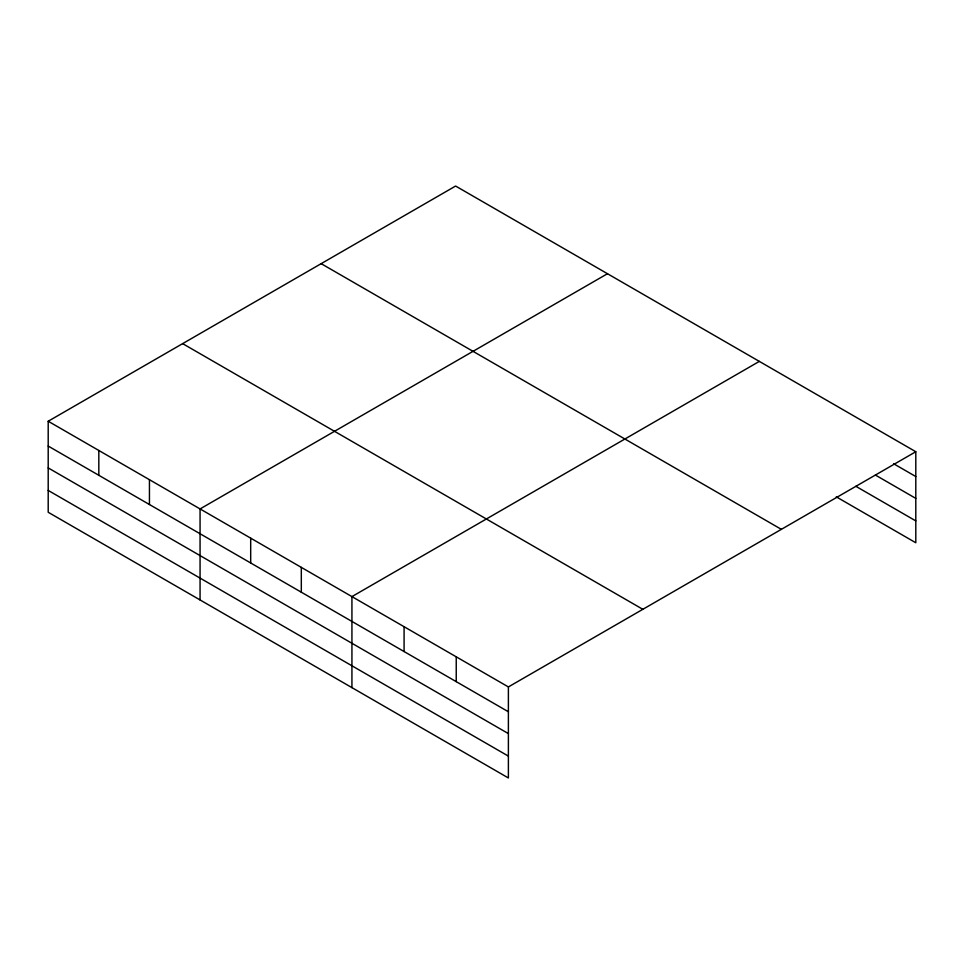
<?xml version="1.0" encoding="UTF-8"?>
<svg xmlns="http://www.w3.org/2000/svg" width="964" height="964" viewBox="0 0 964 964"><rect width="100%" height="100%" fill="white"/><g stroke="black" fill="none" stroke-linecap="round" stroke-linejoin="round"><path stroke-width="1.45" d="M48.2 421.244L508.389 686.934L508.389 777.96L48.2 512.27L48.2 421.244L455.611 186.04L915.8 451.73L915.8 542.756L836.258 496.834M607.465 273.716L200.066 508.932L200.066 599.945M759.331 361.392L351.932 596.608L351.932 687.633M508.389 686.934L915.8 451.73M893.628 463.744L915.8 476.541M875.384 475.047L915.8 498.388M855.827 486.278L915.8 520.897M321.157 263.654L781.358 529.344M182.642 343.63L642.843 609.32M48.2 446.067L508.389 711.757M48.2 467.914L508.389 733.604M48.2 490.423L508.389 756.113M456.237 656.833L456.237 681.644M404.085 626.721L404.085 651.531M301.31 567.374L301.31 592.197M250.688 538.153L250.688 562.964M149.444 479.698L149.444 504.509M98.822 450.477L98.822 475.288"/></g></svg>
